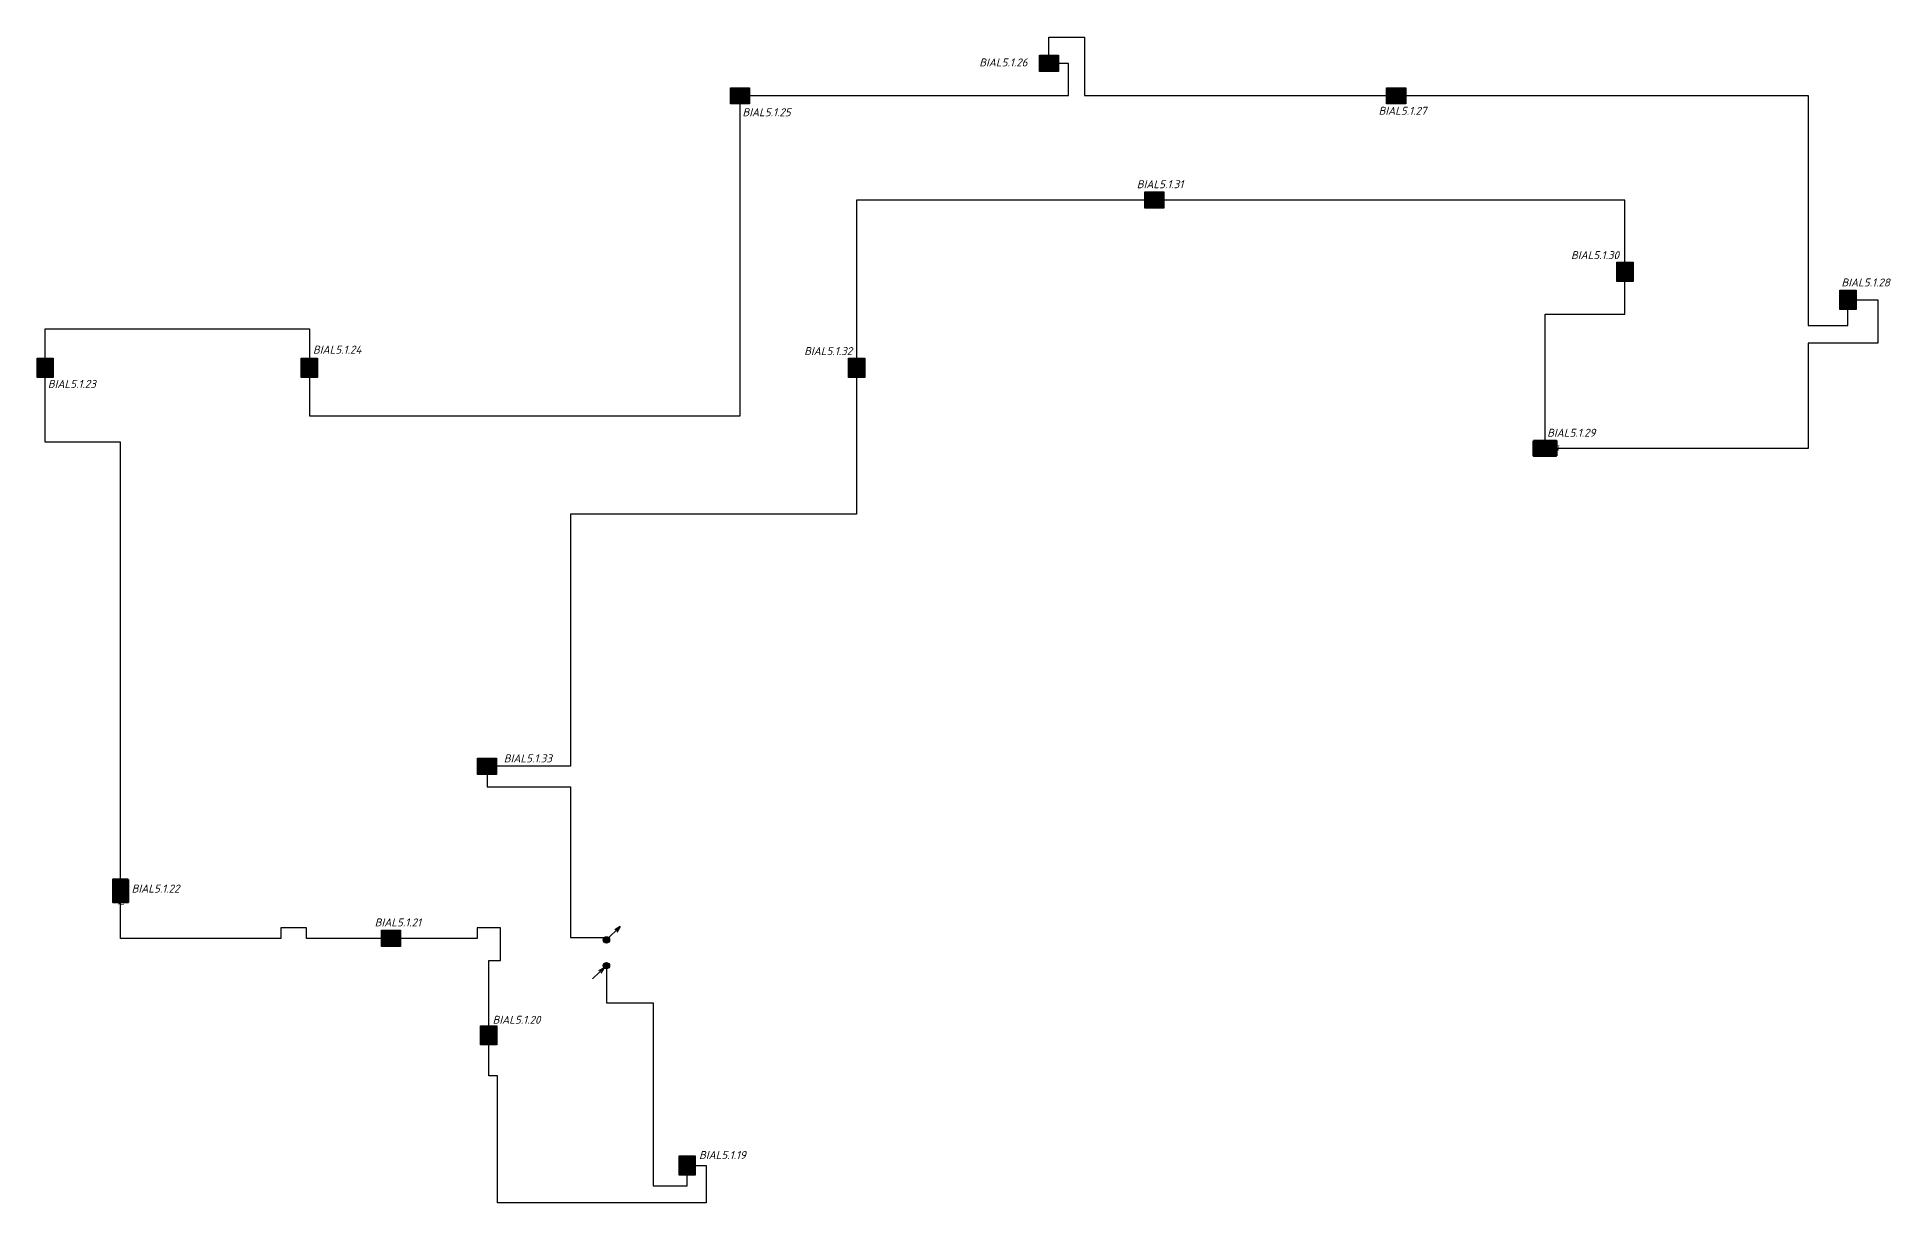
# Model space of a CAD drawing. Extents: x -152830 to 1281226, y -304852 to -2349.
# Drawn here: x 222613 to 280522, y -237615 to -201183 of the extents above; entities that cross this region are included whole.
import ezdxf

# ---------------------------------------------------------------- set-up
doc = ezdxf.new("R2010")
doc.units = 0
doc.header["$LTSCALE"] = 100
doc.linetypes.add('ACAD_ISO02W100', pattern=[15, 12, -3])
for name, color, linetype, lineweight in [('00-Штамп', 7, 'Continuous', 0), ('cc_ПС', 6, 'пс  -V-V-V-V-V-V-V-', 30), ('Радио', 5, 'Continuous', 30)]:
    doc.layers.add(name, color=color, linetype=linetype, lineweight=lineweight)
doc.layers.add('_СОУЭ Оповещение_световое', color=1, linetype='Continuous')
doc.layers.add('ODG - Проводка', color=3, linetype='Continuous')
doc.styles.add('OlympDesign', font='isocpeui.ttf', dxfattribs={"height": 250})
doc.styles.get("Standard").update_dxf_attribs({"font": 'arial.ttf'})
doc.linetypes.add('пс  -V-V-V-V-V-V-V-', pattern='A,20,-0.2,["V",Standard,S=3,R=0,X=1,Y=-1.5],-5', length=25.2)

# ---------------------------------------------------------------- blocks, each defined once
blk = doc.blocks.new('*U217')
at = {"linetype": 'Continuous', "lineweight": 20, "true_color": 0xffffff}
h = blk.add_hatch(color=7, dxfattribs=at)
h.dxf.hatch_style = 1
h.paths.add_polyline_path([(-15, 709), (-15, -223), (1418, -210), (1418, 722)])
at = {"color": 1, "linetype": 'Continuous', "lineweight": 50}
blk.add_lwpolyline([(-15, 709), (1418, 722), (1418, -210), (-15, -223)], close=True, dxfattribs=at)
at = {"color": 1, "linetype": 'Continuous', "lineweight": 30, "insert": (100, 455), "char_height": 300, "attachment_point": 1, "style": 'OlympDesign'}
blk.add_mtext_dynamic_manual_height_columns('ВЫХОД', width=642.49, gutter_width=25, heights=[0], dxfattribs=at)
at = {"style": 'OlympDesign'}
blk.add_attdef('НУМЕРАЦИЯ', (829, 974), '', height=500, rotation=90, dxfattribs=at)
at = {"color": 6, "lineweight": 20, "style": 'OlympDesign', "flags": 1}
for tag, p in [('ПОМЕЩЕНИЕ', (1645, -43)), ('ИД', (2550, -400))]:
    blk.add_attdef(tag, p, '', height=250, dxfattribs=at)
blk = doc.blocks.new('*U211')
at = {"linetype": 'Continuous', "lineweight": 20, "true_color": 0xffffff}
h = blk.add_hatch(color=7, dxfattribs=at)
h.dxf.hatch_style = 1
h.paths.add_polyline_path([(-15, 709), (-15, -223), (1418, -210), (1418, 722)])
at = {"color": 1, "linetype": 'Continuous', "lineweight": 50}
blk.add_lwpolyline([(-15, 709), (1418, 722), (1418, -210), (-15, -223)], close=True, dxfattribs=at)
at = {"color": 1, "linetype": 'Continuous', "lineweight": 30, "insert": (100, 455), "char_height": 300, "attachment_point": 1, "style": 'OlympDesign'}
blk.add_mtext_dynamic_manual_height_columns('ВЫХОД', width=642.49, gutter_width=25, heights=[0], dxfattribs=at)
at = {"style": 'OlympDesign'}
blk.add_attdef('НУМЕРАЦИЯ', (803, 944), '', height=500, rotation=90, dxfattribs=at)
at = {"color": 6, "lineweight": 20, "style": 'OlympDesign', "flags": 1}
for tag, p in [('ПОМЕЩЕНИЕ', (1645, -43)), ('ИД', (2550, -400))]:
    blk.add_attdef(tag, p, '', height=250, dxfattribs=at)
blk = doc.blocks.new('*U170')
at = {"linetype": 'Continuous', "lineweight": 20, "true_color": 0xffffff}
h = blk.add_hatch(color=7, dxfattribs=at)
h.dxf.hatch_style = 1
h.paths.add_polyline_path([(200, -972), (200, 39), (-994, 39), (-994, -972)])
at = {"color": 1, "linetype": 'Continuous', "lineweight": 30}
blk.add_lwpolyline([(-992, 40), (202, 40), (202, -972), (-992, -972)], close=True, dxfattribs=at)
blk.add_lwpolyline([(124, -448, 0, 244, 0), (-364, -448, 0, 0, 0), (-890, -448, 0, 0, 0)], format="xyseb", dxfattribs=at)
at = {"color": 6, "lineweight": 20, "style": 'OlympDesign', "flags": 1}
for tag, p in [('ПОМЕЩЕНИЕ', (1645, -43)), ('ИД', (2550, -400))]:
    blk.add_attdef(tag, p, '', height=250, dxfattribs=at)
at = {"style": 'OlympDesign'}
blk.add_attdef('НУМЕРАЦИЯ', (-1495, -1650), '', height=500, dxfattribs=at)
at = {"color": 2, "linetype": 'Continuous', "lineweight": 30, "style": 'OlympDesign', "width": 0.8, "flags": 1}
blk.add_attdef('ID', (2010, -411), '', height=250, dxfattribs=at)
blk = doc.blocks.new('*U214')
at = {"linetype": 'Continuous', "lineweight": 20, "true_color": 0xffffff}
h = blk.add_hatch(color=7, dxfattribs=at)
h.dxf.hatch_style = 1
h.paths.add_polyline_path([(200, -972), (200, 39), (-994, 39), (-994, -972)])
at = {"color": 1, "linetype": 'Continuous', "lineweight": 30}
blk.add_lwpolyline([(-992, 40), (202, 40), (202, -972), (-992, -972)], close=True, dxfattribs=at)
blk.add_lwpolyline([(124, -448, 0, 244, 0), (-364, -448, 0, 0, 0), (-890, -448, 0, 0, 0)], format="xyseb", dxfattribs=at)
at = {"color": 6, "lineweight": 20, "style": 'OlympDesign', "flags": 1}
for tag, p in [('ПОМЕЩЕНИЕ', (1645, -43)), ('ИД', (2550, -400))]:
    blk.add_attdef(tag, p, '', height=250, dxfattribs=at)
at = {"color": 2, "linetype": 'Continuous', "lineweight": 30, "style": 'OlympDesign', "width": 0.8, "flags": 1}
blk.add_attdef('ID', (2010, -411), '', height=250, dxfattribs=at)
at = {"style": 'OlympDesign'}
blk.add_attdef('НУМЕРАЦИЯ', (-240, -1740), '', height=500, dxfattribs=at)
blk = doc.blocks.new('*U155')
at = {"linetype": 'Continuous', "lineweight": 20, "true_color": 0xffffff}
h = blk.add_hatch(color=7, dxfattribs=at)
h.dxf.hatch_style = 1
h.paths.add_polyline_path([(200, -972), (200, 39), (-994, 39), (-994, -972)])
at = {"color": 1, "linetype": 'Continuous', "lineweight": 30}
blk.add_lwpolyline([(-992, 40), (202, 40), (202, -972), (-992, -972)], close=True, dxfattribs=at)
blk.add_lwpolyline([(124, -448, 0, 244, 0), (-364, -448, 0, 0, 0), (-890, -448, 0, 0, 0)], format="xyseb", dxfattribs=at)
at = {"style": 'OlympDesign'}
blk.add_attdef('НУМЕРАЦИЯ', (-1495, 272), '', height=500, dxfattribs=at)
at = {"color": 6, "lineweight": 20, "style": 'OlympDesign', "flags": 1}
for tag, p in [('ПОМЕЩЕНИЕ', (1645, -43)), ('ИД', (2550, -400))]:
    blk.add_attdef(tag, p, '', height=250, dxfattribs=at)
at = {"color": 2, "linetype": 'Continuous', "lineweight": 30, "style": 'OlympDesign', "width": 0.8, "flags": 1}
blk.add_attdef('ID', (2010, -411), '', height=250, dxfattribs=at)
blk = doc.blocks.new('*U218')
at = {"linetype": 'Continuous', "lineweight": 20, "true_color": 0xffffff}
h = blk.add_hatch(color=7, dxfattribs=at)
h.dxf.hatch_style = 1
h.paths.add_polyline_path([(200, -972), (200, 39), (-994, 39), (-994, -972)])
at = {"color": 1, "linetype": 'Continuous', "lineweight": 30}
blk.add_lwpolyline([(-992, 40), (202, 40), (202, -972), (-992, -972)], close=True, dxfattribs=at)
blk.add_lwpolyline([(124, -448, 0, 244, 0), (-364, -448, 0, 0, 0), (-890, -448, 0, 0, 0)], format="xyseb", dxfattribs=at)
at = {"color": 6, "lineweight": 20, "style": 'OlympDesign', "flags": 1}
for tag, p in [('ПОМЕЩЕНИЕ', (1645, -43)), ('ИД', (2550, -400))]:
    blk.add_attdef(tag, p, '', height=250, dxfattribs=at)
at = {"color": 2, "linetype": 'Continuous', "lineweight": 30, "style": 'OlympDesign', "width": 0.8, "flags": 1}
blk.add_attdef('ID', (2010, -411), '', height=250, dxfattribs=at)
at = {"style": 'OlympDesign'}
blk.add_attdef('НУМЕРАЦИЯ', (-1184, -3837), '', height=500, dxfattribs=at)
blk = doc.blocks.new('*U212')
at = {"linetype": 'Continuous', "lineweight": 20, "true_color": 0xffffff}
h = blk.add_hatch(color=7, dxfattribs=at)
h.dxf.hatch_style = 1
h.paths.add_polyline_path([(200, -972), (200, 39), (-994, 39), (-994, -972)])
at = {"color": 1, "linetype": 'Continuous', "lineweight": 30}
blk.add_lwpolyline([(-992, 40), (202, 40), (202, -972), (-992, -972)], close=True, dxfattribs=at)
blk.add_lwpolyline([(124, -448, 0, 244, 0), (-364, -448, 0, 0, 0), (-890, -448, 0, 0, 0)], format="xyseb", dxfattribs=at)
at = {"style": 'OlympDesign'}
blk.add_attdef('НУМЕРАЦИЯ', (866, -299), '', height=500, dxfattribs=at)
at = {"color": 6, "lineweight": 20, "style": 'OlympDesign', "flags": 1}
for tag, p in [('ПОМЕЩЕНИЕ', (1645, -43)), ('ИД', (2550, -400))]:
    blk.add_attdef(tag, p, '', height=250, dxfattribs=at)
at = {"color": 2, "linetype": 'Continuous', "lineweight": 30, "style": 'OlympDesign', "width": 0.8, "flags": 1}
blk.add_attdef('ID', (2010, -411), '', height=250, dxfattribs=at)
blk = doc.blocks.new('*U167')
at = {"linetype": 'Continuous', "lineweight": 20, "true_color": 0xffffff}
h = blk.add_hatch(color=7, dxfattribs=at)
h.dxf.hatch_style = 1
h.paths.add_polyline_path([(200, -972), (200, 39), (-994, 39), (-994, -972)])
at = {"color": 1, "linetype": 'Continuous', "lineweight": 30}
blk.add_lwpolyline([(-992, 40), (202, 40), (202, -972), (-992, -972)], close=True, dxfattribs=at)
blk.add_lwpolyline([(124, -448, 0, 244, 0), (-364, -448, 0, 0, 0), (-890, -448, 0, 0, 0)], format="xyseb", dxfattribs=at)
at = {"color": 6, "lineweight": 20, "style": 'OlympDesign', "flags": 1}
for tag, p in [('ПОМЕЩЕНИЕ', (1645, -43)), ('ИД', (2550, -400))]:
    blk.add_attdef(tag, p, '', height=250, dxfattribs=at)
at = {"color": 2, "linetype": 'Continuous', "lineweight": 30, "style": 'OlympDesign', "width": 0.8, "flags": 1}
blk.add_attdef('ID', (2010, -411), '', height=250, dxfattribs=at)
at = {"style": 'OlympDesign'}
blk.add_attdef('НУМЕРАЦИЯ', (-1190, -3745), '', height=500, dxfattribs=at)
blk = doc.blocks.new('*U210')
at = {"linetype": 'Continuous', "lineweight": 20, "true_color": 0xffffff}
h = blk.add_hatch(color=7, dxfattribs=at)
h.dxf.hatch_style = 1
h.paths.add_polyline_path([(200, -972), (200, 39), (-994, 39), (-994, -972)])
at = {"color": 1, "linetype": 'Continuous', "lineweight": 30}
blk.add_lwpolyline([(-992, 40), (202, 40), (202, -972), (-992, -972)], close=True, dxfattribs=at)
blk.add_lwpolyline([(124, -448, 0, 244, 0), (-364, -448, 0, 0, 0), (-890, -448, 0, 0, 0)], format="xyseb", dxfattribs=at)
at = {"color": 6, "lineweight": 20, "style": 'OlympDesign', "flags": 1}
for tag, p in [('ПОМЕЩЕНИЕ', (1645, -43)), ('ИД', (2550, -400))]:
    blk.add_attdef(tag, p, '', height=250, dxfattribs=at)
at = {"style": 'OlympDesign'}
blk.add_attdef('НУМЕРАЦИЯ', (324, -708), '', height=500, dxfattribs=at)
at = {"color": 2, "linetype": 'Continuous', "lineweight": 30, "style": 'OlympDesign', "width": 0.8, "flags": 1}
blk.add_attdef('ID', (2010, -411), '', height=250, dxfattribs=at)
blk = doc.blocks.new('*U219')
at = {"linetype": 'Continuous', "lineweight": 20, "true_color": 0xffffff}
h = blk.add_hatch(color=7, dxfattribs=at)
h.dxf.hatch_style = 1
h.paths.add_polyline_path([(200, -972), (200, 39), (-994, 39), (-994, -972)])
at = {"color": 1, "linetype": 'Continuous', "lineweight": 30}
blk.add_lwpolyline([(-992, 40), (202, 40), (202, -972), (-992, -972)], close=True, dxfattribs=at)
blk.add_lwpolyline([(124, -448, 0, 244, 0), (-364, -448, 0, 0, 0), (-890, -448, 0, 0, 0)], format="xyseb", dxfattribs=at)
at = {"color": 6, "lineweight": 20, "style": 'OlympDesign', "flags": 1}
for tag, p in [('ПОМЕЩЕНИЕ', (1645, -43)), ('ИД', (2550, -400))]:
    blk.add_attdef(tag, p, '', height=250, dxfattribs=at)
at = {"style": 'OlympDesign'}
blk.add_attdef('НУМЕРАЦИЯ', (-1446, -712), '', height=500, dxfattribs=at)
at = {"color": 2, "linetype": 'Continuous', "lineweight": 30, "style": 'OlympDesign', "width": 0.8, "flags": 1}
blk.add_attdef('ID', (2010, -411), '', height=250, dxfattribs=at)
blk = doc.blocks.new('*U169')
at = {"linetype": 'Continuous', "lineweight": 20, "true_color": 0xffffff}
h = blk.add_hatch(color=7, dxfattribs=at)
h.dxf.hatch_style = 1
h.paths.add_polyline_path([(200, -972), (200, 39), (-994, 39), (-994, -972)])
at = {"color": 1, "linetype": 'Continuous', "lineweight": 30}
blk.add_lwpolyline([(-992, 40), (202, 40), (202, -972), (-992, -972)], close=True, dxfattribs=at)
blk.add_lwpolyline([(124, -448, 0, 244, 0), (-364, -448, 0, 0, 0), (-890, -448, 0, 0, 0)], format="xyseb", dxfattribs=at)
at = {"color": 6, "lineweight": 20, "style": 'OlympDesign', "flags": 1}
for tag, p in [('ПОМЕЩЕНИЕ', (1645, -43)), ('ИД', (2550, -400))]:
    blk.add_attdef(tag, p, '', height=250, dxfattribs=at)
at = {"style": 'OlympDesign'}
blk.add_attdef('НУМЕРАЦИЯ', (624, -1211), '', height=500, dxfattribs=at)
at = {"color": 2, "linetype": 'Continuous', "lineweight": 30, "style": 'OlympDesign', "width": 0.8, "flags": 1}
blk.add_attdef('ID', (2010, -411), '', height=250, dxfattribs=at)
blk = doc.blocks.new('*U213')
at = {"linetype": 'Continuous', "lineweight": 20, "true_color": 0xffffff}
h = blk.add_hatch(color=7, dxfattribs=at)
h.dxf.hatch_style = 1
h.paths.add_polyline_path([(200, -972), (200, 39), (-994, 39), (-994, -972)])
at = {"color": 1, "linetype": 'Continuous', "lineweight": 30}
blk.add_lwpolyline([(-992, 40), (202, 40), (202, -972), (-992, -972)], close=True, dxfattribs=at)
blk.add_lwpolyline([(124, -448, 0, 244, 0), (-364, -448, 0, 0, 0), (-890, -448, 0, 0, 0)], format="xyseb", dxfattribs=at)
at = {"style": 'OlympDesign'}
blk.add_attdef('НУМЕРАЦИЯ', (-1278, -243), '', height=500, dxfattribs=at)
at = {"color": 6, "lineweight": 20, "style": 'OlympDesign', "flags": 1}
for tag, p in [('ПОМЕЩЕНИЕ', (1645, -43)), ('ИД', (2550, -400))]:
    blk.add_attdef(tag, p, '', height=250, dxfattribs=at)
at = {"color": 2, "linetype": 'Continuous', "lineweight": 30, "style": 'OlympDesign', "width": 0.8, "flags": 1}
blk.add_attdef('ID', (2010, -411), '', height=250, dxfattribs=at)
blk = doc.blocks.new('*U215')
at = {"linetype": 'Continuous', "lineweight": 20, "true_color": 0xffffff}
h = blk.add_hatch(color=7, dxfattribs=at)
h.dxf.hatch_style = 1
h.paths.add_polyline_path([(200, -972), (200, 39), (-994, 39), (-994, -972)])
at = {"color": 1, "linetype": 'Continuous', "lineweight": 30}
blk.add_lwpolyline([(-992, 40), (202, 40), (202, -972), (-992, -972)], close=True, dxfattribs=at)
blk.add_lwpolyline([(124, -448, 0, 244, 0), (-364, -448, 0, 0, 0), (-890, -448, 0, 0, 0)], format="xyseb", dxfattribs=at)
at = {"color": 6, "lineweight": 20, "style": 'OlympDesign', "flags": 1}
for tag, p in [('ПОМЕЩЕНИЕ', (1645, -43)), ('ИД', (2550, -400))]:
    blk.add_attdef(tag, p, '', height=250, dxfattribs=at)
at = {"style": 'OlympDesign'}
blk.add_attdef('НУМЕРАЦИЯ', (-4751, -658), '', height=500, dxfattribs=at)
at = {"color": 2, "linetype": 'Continuous', "lineweight": 30, "style": 'OlympDesign', "width": 0.8, "flags": 1}
blk.add_attdef('ID', (2010, -411), '', height=250, dxfattribs=at)
blk = doc.blocks.new('*U216')
at = {"linetype": 'Continuous', "lineweight": 20, "true_color": 0xffffff}
h = blk.add_hatch(color=7, dxfattribs=at)
h.dxf.hatch_style = 1
h.paths.add_polyline_path([(200, -972), (200, 39), (-994, 39), (-994, -972)])
at = {"color": 1, "linetype": 'Continuous', "lineweight": 30}
blk.add_lwpolyline([(-992, 40), (202, 40), (202, -972), (-992, -972)], close=True, dxfattribs=at)
blk.add_lwpolyline([(124, -448, 0, 244, 0), (-364, -448, 0, 0, 0), (-890, -448, 0, 0, 0)], format="xyseb", dxfattribs=at)
at = {"color": 6, "lineweight": 20, "style": 'OlympDesign', "flags": 1}
for tag, p in [('ПОМЕЩЕНИЕ', (1645, -43)), ('ИД', (2550, -400))]:
    blk.add_attdef(tag, p, '', height=250, dxfattribs=at)
at = {"style": 'OlympDesign'}
blk.add_attdef('НУМЕРАЦИЯ', (-1230, -873), '', height=500, dxfattribs=at)
at = {"color": 2, "linetype": 'Continuous', "lineweight": 30, "style": 'OlympDesign', "width": 0.8, "flags": 1}
blk.add_attdef('ID', (2010, -411), '', height=250, dxfattribs=at)
blk = doc.blocks.new('*U209')
at = {"linetype": 'Continuous', "lineweight": 20, "true_color": 0xffffff}
h = blk.add_hatch(color=7, dxfattribs=at)
h.dxf.hatch_style = 1
h.paths.add_polyline_path([(200, -972), (200, 39), (-994, 39), (-994, -972)])
at = {"color": 1, "linetype": 'Continuous', "lineweight": 30}
blk.add_lwpolyline([(-992, 40), (202, 40), (202, -972), (-992, -972)], close=True, dxfattribs=at)
blk.add_lwpolyline([(124, -448, 0, 244, 0), (-364, -448, 0, 0, 0), (-890, -448, 0, 0, 0)], format="xyseb", dxfattribs=at)
at = {"style": 'OlympDesign'}
blk.add_attdef('НУМЕРАЦИЯ', (-796, 277), '', height=500, dxfattribs=at)
at = {"color": 6, "lineweight": 20, "style": 'OlympDesign', "flags": 1}
for tag, p in [('ПОМЕЩЕНИЕ', (1645, -43)), ('ИД', (2550, -400))]:
    blk.add_attdef(tag, p, '', height=250, dxfattribs=at)
at = {"color": 2, "linetype": 'Continuous', "lineweight": 30, "style": 'OlympDesign', "width": 0.8, "flags": 1}
blk.add_attdef('ID', (2010, -411), '', height=250, dxfattribs=at)
blk = doc.blocks.new('*U120')
at = {"layer": 'ODG - Проводка'}
h = blk.add_hatch(color=0, dxfattribs=at)
edge = h.paths.add_edge_path()
edge.add_arc((0, 0), 50, 0, 360)
at = {"layer": 'ODG - Проводка', "color": 0}
for points in [[(0, 0), (212, 212)], [(35, 35), (85, 122)], [(35, 35), (122, 85)]]:
    blk.add_lwpolyline(points, dxfattribs=at)
blk.add_circle((0, 0), 50, dxfattribs=at)
blk = doc.blocks.new('*U118')
at = {"layer": 'ODG - Проводка'}
h = blk.add_hatch(color=0, dxfattribs=at)
edge = h.paths.add_edge_path()
edge.add_arc((0, 0), 50, 0, 360)
at = {"layer": 'ODG - Проводка', "color": 0}
for points in [[(-212, -212), (0, 0)], [(-212, -212), (-162, -126)], [(-212, -212), (-126, -162)]]:
    blk.add_lwpolyline(points, dxfattribs=at)
blk.add_circle((0, 0), 50, dxfattribs=at)

msp = doc.modelspace()

# ---------------------------------------------------------------- linework, layer by layer
at = {"layer": 'cc_ПС', "color": 1, "linetype": 'ACAD_ISO02W100', "lineweight": 30, "ltscale": 30}
msp.add_lwpolyline([(240397.154395, -230199.233807), (240397.154395, -231363.598358), (241857.777066, -231363.598358), (241857.777066, -237075.8723), (242920.221966, -237075.8723), (242920.221966, -236443.552441), (243513.60711, -236443.552441), (243513.60711, -237614.511546), (236994.222019, -237614.511546), (236994.222019, -233642.517789), (236720.030908, -233642.517789), (236720.030908, -230037.893817), (237091.5276, -230037.893817), (237091.5276, -229014.853661), (236364.38058, -229014.853661), (236364.38058, -229346.98933), (231029.619205, -229346.98933), (231029.619205, -229014.853661), (230230.143105, -229014.853661), (230230.143105, -229346.98933), (225220.324743, -229346.98933), (225220.324743, -213839.727765), (222865.642604, -213839.727765), (222865.642604, -210300.230781), (231120.152077, -210300.230781), (231120.152077, -213021.793858), (244570.394944, -213021.793858), (244570.394944, -207043.29121), (244570.394944, -207043.29121), (244570.394944, -203011.694374), (254834.929585, -203011.694374), (254834.929585, -202005.002851), (254222.336819, -202005.002851), (254222.336819, -201183.20505), (255332.629924, -201183.20505), (255332.629924, -203011.694374), (277937.077781, -203011.694374), (277937.077781, -210192.473474), (279180.152077, -210192.473474), (279180.152077, -209394.855729), (280111.416311, -209394.855729), (280111.416311, -210747.07214), (277937.077781, -210747.07214), (277937.077781, -214034.709015), (269719.070345, -214034.709015), (269719.070345, -209844.228737), (272214.399051, -209844.228737), (272214.399051, -206275.736245), (248214.399051, -206275.736245), (248214.399051, -216095.97976), (239272.88942, -216095.97976), (239272.88942, -223970.755877), (236667.275564, -223970.755877), (236667.275564, -224613.53623), (239272.88942, -224613.53623), (239272.88942, -229325.16593), (240397.154395, -229325.16593)], dxfattribs=at)

# ---------------------------------------------------------------- block references
at = {"layer": '_СОУЭ Оповещение_световое', "color": 4}
ref = msp.add_blockref('*U215', (254419.704588, -201772.068246), dxfattribs=dict(at, xscale=0.5, yscale=0.5, zscale=0.5))
ref.add_attrib('НУМЕРАЦИЯ', 'BIAL5.1.26', (252044.222921, -202101.036414), dxfattribs={"layer": '00-Штамп', "color": 7, "height": 250, "style": 'OlympDesign'})
ref = msp.add_blockref('*U214', (244767.762713, -202787.821272), dxfattribs=dict(at, xscale=0.5, yscale=0.5, zscale=0.5))
ref.add_attrib('НУМЕРАЦИЯ', 'BIAL5.1.25', (244647.681787, -203657.599658), dxfattribs={"layer": '00-Штамп', "color": 7, "height": 250, "style": 'OlympDesign'})
ref = msp.add_blockref('*U170', (265264.037433, -202787.821272), dxfattribs=dict(at, xscale=0.5, yscale=0.5, zscale=0.5))
ref.add_attrib('НУМЕРАЦИЯ', 'BIAL5.1.27', (264516.505524, -203612.719228), dxfattribs={"layer": '00-Штамп', "color": 7, "height": 250, "style": 'OlympDesign'})
ref = msp.add_blockref('*U155', (257712.068456, -206042.801641, 0.980876), dxfattribs=dict(at, xscale=0.5, yscale=0.5, zscale=0.5))
ref.add_attrib('НУМЕРАЦИЯ', 'BIAL5.1.31', (256964.536547, -205906.890948, 0.980876), dxfattribs={"layer": '00-Штамп', "color": 7, "height": 250, "style": 'OlympDesign'})
ref = msp.add_blockref('*U218', (272447.333656, -208715.247133), dxfattribs=dict(at, xscale=0.5, yscale=0.5, zscale=0.5, rotation=270))
ref.add_attrib('НУМЕРАЦИЯ', 'BIAL5.1.30', (270528.711983, -208123.459832), dxfattribs={"layer": '00-Штамп', "color": 7, "height": 250, "style": 'OlympDesign'})
ref = msp.add_blockref('*U216', (279413.086682, -209592.223498), dxfattribs=dict(at, xscale=0.5, yscale=0.5, zscale=0.5, rotation=270))
ref.add_attrib('НУМЕРАЦИЯ', 'BIAL5.1.28', (278976.438041, -208976.997585), dxfattribs={"layer": '00-Штамп', "color": 7, "height": 250, "style": 'OlympDesign'})
ref = msp.add_blockref('*U212', (223098.577208, -211715.247133), dxfattribs=dict(at, xscale=0.5, yscale=0.5, zscale=0.5, rotation=270))
ref.add_attrib('НУМЕРАЦИЯ', 'BIAL5.1.23', (222949.267951, -212148.03256), dxfattribs={"layer": '00-Штамп', "color": 7, "height": 250, "style": 'OlympDesign'})
ref = msp.add_blockref('*U213', (231353.086682, -211715.247133), dxfattribs=dict(at, xscale=0.5, yscale=0.5, zscale=0.5, rotation=270))
ref.add_attrib('НУМЕРАЦИЯ', 'BIAL5.1.24', (231231.354997, -211076.26799), dxfattribs={"layer": '00-Штамп', "color": 7, "height": 250, "style": 'OlympDesign'})
ref = msp.add_blockref('*U167', (248447.333656, -211715.247133), dxfattribs=dict(at, xscale=0.5, yscale=0.5, zscale=0.5, rotation=270))
ref.add_attrib('НУМЕРАЦИЯ', 'BIAL5.1.32', (246575.027958, -211120.159596), dxfattribs={"layer": '00-Штамп', "color": 7, "height": 250, "style": 'OlympDesign'})
ref = msp.add_blockref('*U217', (269365.000646, -214156.231432), dxfattribs=dict(at, xscale=0.4999999999999989, yscale=0.4999999999999989, zscale=0.4999999999999989, rotation=359.4723474880294))
ref.add_attrib('НУМЕРАЦИЯ', 'BIAL5.1.29', (269783.910855, -213672.925862), dxfattribs={"layer": '00-Штамп', "color": 7, "height": 250, "style": 'OlympDesign'})
ref = msp.add_blockref('*U219', (236469.907795, -224203.690481), dxfattribs=dict(at, xscale=0.5, yscale=0.5, zscale=0.5, rotation=180))
ref.add_attrib('НУМЕРАЦИЯ', 'BIAL5.1.33', (237192.747286, -223847.575154), dxfattribs={"layer": '00-Штамп', "color": 7, "height": 250, "style": 'OlympDesign'})
ref = msp.add_blockref('*U211', (225098.802326, -227510.894501), dxfattribs=dict(at, xscale=0.4999999999999987, yscale=0.4999999999999987, zscale=0.4999999999999987, rotation=269.4723474880294))
ref.add_attrib('НУМЕРАЦИЯ', 'BIAL5.1.22', (225567.111854, -227916.950332), dxfattribs={"layer": '00-Штамп', "color": 7, "height": 250, "style": 'OlympDesign'})
ref = msp.add_blockref('*U169', (233469.84721, -229579.923934, 0.897783), dxfattribs=dict(at, xscale=0.5, yscale=0.5, zscale=0.5, rotation=180))
ref.add_attrib('НУМЕРАЦИЯ', 'BIAL5.1.21', (233158.066857, -228974.398054, 0.897783), dxfattribs={"layer": '00-Штамп', "color": 7, "height": 250, "style": 'OlympDesign'})
ref = msp.add_blockref('*U210', (236487.096304, -232179.88429), dxfattribs=dict(at, xscale=0.5, yscale=0.5, zscale=0.5, rotation=90))
ref.add_attrib('НУМЕРАЦИЯ', 'BIAL5.1.20', (236841.151471, -232017.862072), dxfattribs={"layer": '00-Штамп', "color": 7, "height": 250, "style": 'OlympDesign'})
ref = msp.add_blockref('*U209', (243153.156571, -236640.92021), dxfattribs=dict(at, xscale=0.5, yscale=0.5, zscale=0.5, rotation=270))
ref.add_attrib('НУМЕРАЦИЯ', 'BIAL5.1.19', (243291.619806, -236243.015236), dxfattribs={"layer": '00-Штамп', "color": 7, "height": 250, "style": 'OlympDesign'})
at = {"layer": 'Радио', "xscale": 2, "yscale": 2, "zscale": 2, "rotation": 178.7329526101915}
for name, p in [('*U118', (240397.154395, -229394.29574)), ('*U120', (240397.154395, -230199.233807))]:
    msp.add_blockref(name, p, dxfattribs=at)

doc.saveas('drawing.dxf')
